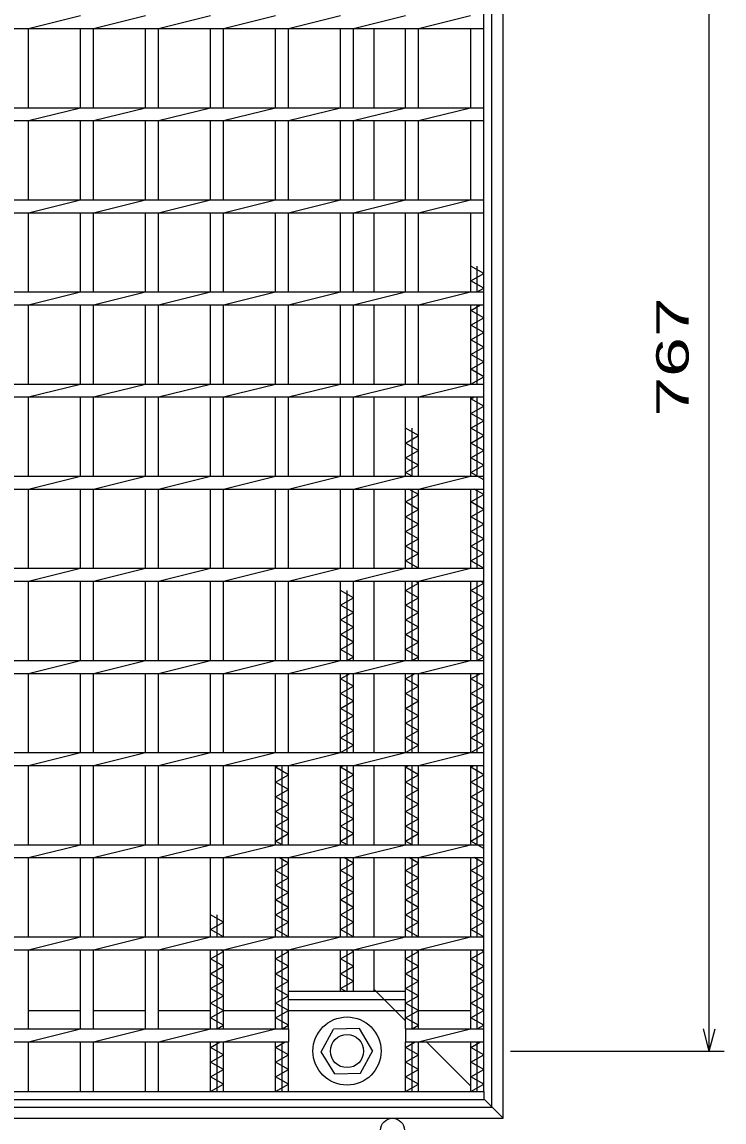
# Model space of a CAD drawing. Units: millimetres, scale not verified. Extents: x -1456 to 1385, y -1026 to 843.
# Drawn here: x -522 to -140, y -304 to 294 of the extents above; entities that cross this region are included whole.
import ezdxf
from ezdxf.enums import TextEntityAlignment as Align

# ---------------------------------------------------------------- set-up
doc = ezdxf.new("R2010")
doc.units = ezdxf.units.MM
doc.header["$LTSCALE"] = 8
doc.linetypes.add('DASHED', pattern=[7.5, 6, -1.5])
for name, color, linetype, lineweight in [('16', 3, 'Continuous', 25), ('19', 6, 'Continuous', 25), ('22', 4, 'Continuous', 25)]:
    doc.layers.add(name, color=color, linetype=linetype, lineweight=lineweight)
doc.styles.add('ベクトル', font='')
doc.styles.get('ベクトル').set_extended_font_data('ベクトル')

msp = doc.modelspace()

# ---------------------------------------------------------------- linework, layer by layer
at = {"layer": '16'}
for p, q in [((-271, -287), (-271, 524)), ((-518.2, 290), (-489.9, 297)), ((-482.9, 290), (-454.6, 297)), ((-447.6, 290), (-419.3, 297)), ((-412.3, 290), (-384, 297)), ((-377, 290), (-348.7, 297)), ((-341.7, 290), (-313.4, 297)), ((-306.4, 290), (-278.1, 297)), ((-271, 290), (-271, 297)), ((-1090, 290), (-271, 290)), ((-518.2, 247), (-518.2, 290)), ((-489.9, 247), (-489.9, 290)), ((-482.9, 247), (-482.9, 290)), ((-454.6, 247), (-454.6, 290)), ((-447.6, 247), (-447.6, 290)), ((-419.3, 247), (-419.3, 290)), ((-412.3, 247), (-412.3, 290)), ((-384, 247), (-384, 290)), ((-377, 247), (-377, 290)), ((-348.7, 247), (-348.7, 290)), ((-341.7, 247), (-341.7, 290)), ((-313.4, 247), (-313.4, 290)), ((-306.4, 247), (-306.4, 290)), ((-278, 247), (-278, 290)), ((-1090, 247), (-271, 247)), ((-518.2, 240), (-489.9, 247)), ((-482.9, 240), (-454.6, 247)), ((-447.6, 240), (-419.3, 247)), ((-412.3, 240), (-384, 247)), ((-377, 240), (-348.7, 247)), ((-341.7, 240), (-313.4, 247)), ((-306.4, 240), (-278.1, 247)), ((-271, 240), (-271, 247)), ((-1090, 240), (-271, 240)), ((-518.2, 197), (-518.2, 240)), ((-489.9, 197), (-489.9, 240)), ((-482.9, 197), (-482.9, 240)), ((-454.6, 197), (-454.6, 240)), ((-447.6, 197), (-447.6, 240)), ((-419.3, 197), (-419.3, 240)), ((-412.3, 197), (-412.3, 240)), ((-384, 197), (-384, 240)), ((-377, 197), (-377, 240)), ((-348.7, 197), (-348.7, 240)), ((-341.7, 197), (-341.7, 240)), ((-313.4, 197), (-313.4, 240)), ((-306.4, 197), (-306.4, 240)), ((-278, 197), (-278, 240)), ((-1090, 197), (-271, 197)), ((-518.2, 190), (-489.9, 197)), ((-482.9, 190), (-454.6, 197)), ((-447.6, 190), (-419.3, 197)), ((-412.3, 190), (-384, 197)), ((-377, 190), (-348.7, 197)), ((-341.7, 190), (-313.4, 197)), ((-306.4, 190), (-278.1, 197)), ((-271, 190), (-271, 197)), ((-1090, 190), (-271, 190)), ((-518.2, 147), (-518.2, 190)), ((-489.9, 147), (-489.9, 190)), ((-482.9, 147), (-482.9, 190)), ((-454.6, 147), (-454.6, 190)), ((-447.6, 147), (-447.6, 190)), ((-419.3, 147), (-419.3, 190)), ((-412.3, 147), (-412.3, 190)), ((-384, 147), (-384, 190)), ((-377, 147), (-377, 190)), ((-348.7, 147), (-348.7, 190)), ((-341.7, 147), (-341.7, 190)), ((-313.4, 147), (-313.4, 190)), ((-306.4, 147), (-306.4, 190)), ((-278, 147), (-278, 190)), ((-271, 157), (-278, 161)), ((-278, 153), (-271, 157)), ((-274.5, 147), (-274.5, 161)), ((-271, 149), (-278, 153)), ((-1090, 147), (-271, 147)), ((-518.2, 140), (-489.9, 147)), ((-482.9, 140), (-454.6, 147)), ((-447.6, 140), (-419.3, 147)), ((-412.3, 140), (-384, 147)), ((-377, 140), (-348.7, 147)), ((-341.7, 140), (-313.4, 147)), ((-306.4, 140), (-278.1, 147)), ((-274.5, 147), (-271, 149)), ((-271, 140), (-271, 147)), ((-1090, 140), (-271, 140)), ((-518.2, 97), (-518.2, 140)), ((-489.9, 97), (-489.9, 140)), ((-482.9, 97), (-482.9, 140)), ((-454.6, 97), (-454.6, 140)), ((-447.6, 97), (-447.6, 140)), ((-419.3, 97), (-419.3, 140)), ((-412.3, 97), (-412.3, 140)), ((-384, 97), (-384, 140)), ((-377, 97), (-377, 140)), ((-348.7, 97), (-348.7, 140)), ((-341.7, 97), (-341.7, 140)), ((-313.4, 97), (-313.4, 140)), ((-306.4, 97), (-306.4, 140)), ((-278, 97), (-278, 140)), ((-278, 137), (-272.75, 140)), ((-274.5, 97), (-274.5, 140)), ((-271, 133), (-278, 137)), ((-278, 129), (-271, 133)), ((-271, 125), (-278, 129)), ((-278, 121), (-271, 125)), ((-271, 117), (-278, 121)), ((-278, 113), (-271, 117)), ((-271, 109), (-278, 113)), ((-278, 105), (-271, 109)), ((-271, 101), (-278, 105)), ((-1090, 97), (-271, 97)), ((-518.2, 90), (-489.9, 97)), ((-482.9, 90), (-454.6, 97)), ((-447.6, 90), (-419.3, 97)), ((-412.3, 90), (-384, 97)), ((-377, 90), (-348.7, 97)), ((-341.7, 90), (-313.4, 97)), ((-306.4, 90), (-278.1, 97)), ((-278, 97), (-271, 101)), ((-271, 90), (-271, 97)), ((-1090, 90), (-271, 90)), ((-518.2, 47), (-518.2, 90)), ((-489.9, 47), (-489.9, 90)), ((-482.9, 47), (-482.9, 90)), ((-454.6, 47), (-454.6, 90)), ((-447.6, 47), (-447.6, 90)), ((-419.3, 47), (-419.3, 90)), ((-412.3, 47), (-412.3, 90)), ((-384, 47), (-384, 90)), ((-377, 47), (-377, 90)), ((-348.7, 47), (-348.7, 90)), ((-341.7, 47), (-341.7, 90)), ((-313.4, 47), (-313.4, 90)), ((-306.4, 47), (-306.4, 90)), ((-278, 47), (-278, 90)), ((-278, 89), (-276.25, 90)), ((-274.5, 47), (-274.5, 90)), ((-271, 85), (-278, 89)), ((-278, 81), (-271, 85)), ((-271, 77), (-278, 81)), ((-306.4, 69), (-313.4, 73)), ((-309.9, 47), (-309.9, 73)), ((-278, 73), (-271, 77)), ((-271, 69), (-278, 73)), ((-313.4, 65), (-306.4, 69)), ((-278, 65), (-271, 69)), ((-306.4, 61), (-313.4, 65)), ((-313.4, 57), (-306.4, 61)), ((-271, 61), (-278, 65)), ((-278, 57), (-271, 61)), ((-306.4, 53), (-313.4, 57)), ((-271, 53), (-278, 57)), ((-313.4, 49), (-306.4, 53)), ((-309.9, 47), (-313.4, 49)), ((-278, 49), (-271, 53)), ((-271, 45), (-278, 49)), ((-1090, 47), (-271, 47)), ((-518.2, 40), (-489.9, 47)), ((-482.9, 40), (-454.6, 47)), ((-447.6, 40), (-419.3, 47)), ((-412.3, 40), (-384, 47)), ((-377, 40), (-348.7, 47)), ((-341.7, 40), (-313.4, 47)), ((-306.4, 40), (-278.1, 47)), ((-271, 40), (-271, 47)), ((-1090, 40), (-271, 40)), ((-518.2, -3), (-518.2, 40)), ((-489.9, -3), (-489.9, 40)), ((-482.9, -3), (-482.9, 40)), ((-454.6, -3), (-454.6, 40)), ((-447.6, -3), (-447.6, 40)), ((-419.3, -3), (-419.3, 40)), ((-412.3, -3), (-412.3, 40)), ((-384, -3), (-384, 40)), ((-377, -3), (-377, 40)), ((-348.7, -3), (-348.7, 40)), ((-341.7, -3), (-341.7, 40)), ((-313.4, -3), (-313.4, 40)), ((-313.4, 33), (-306.4, 37)), ((-306.4, 37), (-311.65, 40)), ((-309.9, -3), (-309.9, 40)), ((-306.4, -3), (-306.4, 40)), ((-278, -3), (-278, 40)), ((-278, 33), (-271, 37)), ((-271, 37), (-276.25, 40)), ((-274.5, -3), (-274.5, 40)), ((-306.4, 29), (-313.4, 33)), ((-271, 29), (-278, 33)), ((-313.4, 25), (-306.4, 29)), ((-306.4, 21), (-313.4, 25)), ((-278, 25), (-271, 29)), ((-271, 21), (-278, 25)), ((-313.4, 17), (-306.4, 21)), ((-278, 17), (-271, 21)), ((-306.4, 13), (-313.4, 17)), ((-313.4, 9), (-306.4, 13)), ((-271, 13), (-278, 17)), ((-278, 9), (-271, 13)), ((-306.4, 5), (-313.4, 9)), ((-271, 5), (-278, 9)), ((-313.4, 1), (-306.4, 5)), ((-306.4, -3), (-313.4, 1)), ((-278, 1), (-271, 5)), ((-271, -3), (-278, 1)), ((-1090, -3), (-271, -3)), ((-518.2, -10), (-489.9, -3)), ((-482.9, -10), (-454.6, -3)), ((-447.6, -10), (-419.3, -3)), ((-412.3, -10), (-384, -3)), ((-377, -10), (-348.7, -3)), ((-341.7, -10), (-313.4, -3)), ((-306.4, -10), (-278.1, -3)), ((-271, -10), (-271, -3)), ((-1090, -10), (-271, -10)), ((-518.2, -53), (-518.2, -10)), ((-489.9, -53), (-489.9, -10)), ((-482.9, -53), (-482.9, -10)), ((-454.6, -53), (-454.6, -10)), ((-447.6, -53), (-447.6, -10)), ((-419.3, -53), (-419.3, -10)), ((-412.3, -53), (-412.3, -10)), ((-384, -53), (-384, -10)), ((-377, -53), (-377, -10)), ((-348.7, -53), (-348.7, -10)), ((-341.7, -53), (-341.7, -10)), ((-313.4, -53), (-313.4, -10)), ((-313.4, -15), (-306.4, -11)), ((-309.9, -53), (-309.9, -10)), ((-306.4, -11), (-308.15, -10)), ((-306.4, -53), (-306.4, -10)), ((-278, -53), (-278, -10)), ((-278, -15), (-271, -11)), ((-274.5, -53), (-274.5, -10)), ((-271, -11), (-272.75, -10)), ((-341.7, -19), (-348.7, -15)), ((-345.2, -53), (-345.2, -15)), ((-306.4, -19), (-313.4, -15)), ((-271, -19), (-278, -15)), ((-348.7, -23), (-341.7, -19)), ((-341.7, -27), (-348.7, -23)), ((-313.4, -23), (-306.4, -19)), ((-306.4, -27), (-313.4, -23)), ((-278, -23), (-271, -19)), ((-271, -27), (-278, -23)), ((-348.7, -31), (-341.7, -27)), ((-313.4, -31), (-306.4, -27)), ((-278, -31), (-271, -27)), ((-341.7, -35), (-348.7, -31)), ((-348.7, -39), (-341.7, -35)), ((-306.4, -35), (-313.4, -31)), ((-313.4, -39), (-306.4, -35)), ((-271, -35), (-278, -31)), ((-278, -39), (-271, -35)), ((-341.7, -43), (-348.7, -39)), ((-306.4, -43), (-313.4, -39)), ((-271, -43), (-278, -39)), ((-348.7, -47), (-341.7, -43)), ((-341.7, -51), (-348.7, -47)), ((-313.4, -47), (-306.4, -43)), ((-306.4, -51), (-313.4, -47)), ((-278, -47), (-271, -43)), ((-271, -51), (-278, -47)), ((-1090, -53), (-271, -53)), ((-518.2, -60), (-489.9, -53)), ((-482.9, -60), (-454.6, -53)), ((-447.6, -60), (-419.3, -53)), ((-412.3, -60), (-384, -53)), ((-377, -60), (-348.7, -53)), ((-345.2, -53), (-341.7, -51)), ((-341.7, -60), (-313.4, -53)), ((-309.9, -53), (-306.4, -51)), ((-306.4, -60), (-278.1, -53)), ((-274.5, -53), (-271, -51)), ((-271, -60), (-271, -53)), ((-1090, -60), (-271, -60)), ((-518.2, -103), (-518.2, -60)), ((-489.9, -103), (-489.9, -60)), ((-482.9, -103), (-482.9, -60)), ((-454.6, -103), (-454.6, -60)), ((-447.6, -103), (-447.6, -60)), ((-419.3, -103), (-419.3, -60)), ((-412.3, -103), (-412.3, -60)), ((-384, -103), (-384, -60)), ((-377, -103), (-377, -60)), ((-348.7, -103), (-348.7, -60)), ((-348.7, -63), (-343.45, -60)), ((-341.7, -67), (-348.7, -63)), ((-345.2, -103), (-345.2, -60)), ((-341.7, -103), (-341.7, -60)), ((-313.4, -103), (-313.4, -60)), ((-313.4, -63), (-308.15, -60)), ((-306.4, -67), (-313.4, -63)), ((-309.9, -103), (-309.9, -60)), ((-306.4, -103), (-306.4, -60)), ((-278, -103), (-278, -60)), ((-278, -63), (-272.75, -60)), ((-271, -67), (-278, -63)), ((-274.5, -103), (-274.5, -60)), ((-348.7, -71), (-341.7, -67)), ((-341.7, -75), (-348.7, -71)), ((-313.4, -71), (-306.4, -67)), ((-306.4, -75), (-313.4, -71)), ((-278, -71), (-271, -67)), ((-271, -75), (-278, -71)), ((-348.7, -79), (-341.7, -75)), ((-313.4, -79), (-306.4, -75)), ((-278, -79), (-271, -75)), ((-341.7, -83), (-348.7, -79)), ((-348.7, -87), (-341.7, -83)), ((-306.4, -83), (-313.4, -79)), ((-313.4, -87), (-306.4, -83)), ((-271, -83), (-278, -79)), ((-278, -87), (-271, -83)), ((-341.7, -91), (-348.7, -87)), ((-306.4, -91), (-313.4, -87)), ((-271, -91), (-278, -87)), ((-348.7, -95), (-341.7, -91)), ((-341.7, -99), (-348.7, -95)), ((-313.4, -95), (-306.4, -91)), ((-306.4, -99), (-313.4, -95)), ((-278, -95), (-271, -91)), ((-271, -99), (-278, -95)), ((-348.7, -103), (-341.7, -99)), ((-313.4, -103), (-306.4, -99)), ((-278, -103), (-271, -99)), ((-1090, -103), (-271, -103)), ((-518.2, -110), (-489.9, -103)), ((-482.9, -110), (-454.6, -103)), ((-447.6, -110), (-419.3, -103)), ((-412.3, -110), (-384, -103)), ((-377, -110), (-348.7, -103)), ((-341.7, -110), (-313.4, -103)), ((-306.4, -110), (-278.1, -103)), ((-271, -110), (-271, -103)), ((-1090, -110), (-271, -110)), ((-518.2, -153), (-518.2, -110)), ((-489.9, -153), (-489.9, -110)), ((-482.9, -153), (-482.9, -110)), ((-454.6, -153), (-454.6, -110)), ((-447.6, -153), (-447.6, -110)), ((-419.3, -153), (-419.3, -110)), ((-412.3, -153), (-412.3, -110)), ((-384, -153), (-384, -110)), ((-384, -111), (-382.25, -110)), ((-377, -115), (-384, -111)), ((-380.5, -153), (-380.5, -110)), ((-377, -153), (-377, -110)), ((-348.7, -153), (-348.7, -110)), ((-348.7, -111), (-346.95, -110)), ((-341.7, -115), (-348.7, -111)), ((-345.2, -153), (-345.2, -110)), ((-341.7, -153), (-341.7, -110)), ((-313.4, -153), (-313.4, -110)), ((-313.4, -111), (-311.65, -110)), ((-306.4, -115), (-313.4, -111)), ((-309.9, -153), (-309.9, -110)), ((-306.4, -153), (-306.4, -110)), ((-278, -153), (-278, -110)), ((-278, -111), (-276.25, -110)), ((-271, -115), (-278, -111)), ((-274.5, -153), (-274.5, -110)), ((-384, -119), (-377, -115)), ((-377, -123), (-384, -119)), ((-348.7, -119), (-341.7, -115)), ((-341.7, -123), (-348.7, -119)), ((-313.4, -119), (-306.4, -115)), ((-306.4, -123), (-313.4, -119)), ((-278, -119), (-271, -115)), ((-271, -123), (-278, -119)), ((-384, -127), (-377, -123)), ((-348.7, -127), (-341.7, -123)), ((-313.4, -127), (-306.4, -123)), ((-278, -127), (-271, -123)), ((-377, -131), (-384, -127)), ((-384, -135), (-377, -131)), ((-341.7, -131), (-348.7, -127)), ((-348.7, -135), (-341.7, -131)), ((-306.4, -131), (-313.4, -127)), ((-313.4, -135), (-306.4, -131)), ((-271, -131), (-278, -127)), ((-278, -135), (-271, -131)), ((-377, -139), (-384, -135)), ((-341.7, -139), (-348.7, -135)), ((-306.4, -139), (-313.4, -135)), ((-271, -139), (-278, -135)), ((-384, -143), (-377, -139)), ((-377, -147), (-384, -143)), ((-348.7, -143), (-341.7, -139)), ((-341.7, -147), (-348.7, -143)), ((-313.4, -143), (-306.4, -139)), ((-306.4, -147), (-313.4, -143)), ((-278, -143), (-271, -139)), ((-271, -147), (-278, -143)), ((-384, -151), (-377, -147)), ((-348.7, -151), (-341.7, -147)), ((-313.4, -151), (-306.4, -147)), ((-278, -151), (-271, -147)), ((-1090, -153), (-271, -153)), ((-518.2, -160), (-489.9, -153)), ((-482.9, -160), (-454.6, -153)), ((-447.6, -160), (-419.3, -153)), ((-412.3, -160), (-384, -153)), ((-380.5, -153), (-384, -151)), ((-377, -160), (-348.7, -153)), ((-345.2, -153), (-348.7, -151)), ((-341.7, -160), (-313.4, -153)), ((-309.9, -153), (-313.4, -151)), ((-306.4, -160), (-278.1, -153)), ((-271, -155), (-278, -151)), ((-271, -160), (-271, -153)), ((-1090, -160), (-271, -160)), ((-518.2, -203), (-518.2, -160)), ((-489.9, -203), (-489.9, -160)), ((-482.9, -203), (-482.9, -160)), ((-454.6, -203), (-454.6, -160)), ((-447.6, -203), (-447.6, -160)), ((-419.3, -203), (-419.3, -160)), ((-412.3, -203), (-412.3, -160)), ((-384, -203), (-384, -160)), ((-377, -163), (-382.25, -160)), ((-380.5, -203), (-380.5, -160)), ((-377, -203), (-377, -160)), ((-348.7, -203), (-348.7, -160)), ((-341.7, -163), (-346.95, -160)), ((-345.2, -203), (-345.2, -160)), ((-341.7, -203), (-341.7, -160)), ((-313.4, -203), (-313.4, -160)), ((-306.4, -163), (-311.65, -160)), ((-309.9, -203), (-309.9, -160)), ((-306.4, -203), (-306.4, -160)), ((-278, -203), (-278, -160)), ((-271, -163), (-276.25, -160)), ((-274.5, -203), (-274.5, -160)), ((-384, -167), (-377, -163)), ((-377, -171), (-384, -167)), ((-348.7, -167), (-341.7, -163)), ((-341.7, -171), (-348.7, -167)), ((-313.4, -167), (-306.4, -163)), ((-306.4, -171), (-313.4, -167)), ((-278, -167), (-271, -163)), ((-271, -171), (-278, -167)), ((-384, -175), (-377, -171)), ((-348.7, -175), (-341.7, -171)), ((-313.4, -175), (-306.4, -171)), ((-278, -175), (-271, -171)), ((-377, -179), (-384, -175)), ((-384, -183), (-377, -179)), ((-341.7, -179), (-348.7, -175)), ((-348.7, -183), (-341.7, -179)), ((-306.4, -179), (-313.4, -175)), ((-313.4, -183), (-306.4, -179)), ((-271, -179), (-278, -175)), ((-278, -183), (-271, -179)), ((-377, -187), (-384, -183)), ((-341.7, -187), (-348.7, -183)), ((-306.4, -187), (-313.4, -183)), ((-271, -187), (-278, -183)), ((-412.3, -195), (-419.3, -191)), ((-415.8, -203), (-415.8, -191)), ((-384, -191), (-377, -187)), ((-377, -195), (-384, -191)), ((-348.7, -191), (-341.7, -187)), ((-341.7, -195), (-348.7, -191)), ((-313.4, -191), (-306.4, -187)), ((-306.4, -195), (-313.4, -191)), ((-278, -191), (-271, -187)), ((-271, -195), (-278, -191)), ((-419.3, -199), (-412.3, -195)), ((-384, -199), (-377, -195)), ((-348.7, -199), (-341.7, -195)), ((-313.4, -199), (-306.4, -195)), ((-278, -199), (-271, -195)), ((-412.3, -203), (-419.3, -199)), ((-377, -203), (-384, -199)), ((-341.7, -203), (-348.7, -199)), ((-306.4, -203), (-313.4, -199)), ((-271, -203), (-278, -199)), ((-1090, -203), (-271, -203)), ((-518.2, -210), (-489.9, -203)), ((-482.9, -210), (-454.6, -203)), ((-447.6, -210), (-419.3, -203)), ((-412.3, -210), (-384, -203)), ((-377, -210), (-348.7, -203)), ((-341.7, -210), (-313.4, -203)), ((-306.4, -210), (-278.1, -203)), ((-271, -210), (-271, -203)), ((-1090, -210), (-271, -210)), ((-518.2, -253), (-518.2, -210)), ((-489.9, -253), (-489.9, -210)), ((-482.9, -253), (-482.9, -210)), ((-454.6, -253), (-454.6, -210)), ((-447.6, -253), (-447.6, -210)), ((-419.3, -253), (-419.3, -210)), ((-419.3, -215), (-412.3, -211)), ((-415.8, -253), (-415.8, -210)), ((-412.3, -211), (-414.05, -210)), ((-412.3, -253), (-412.3, -210)), ((-384, -253), (-384, -210)), ((-384, -215), (-377, -211)), ((-380.5, -253), (-380.5, -210)), ((-377, -211), (-378.75, -210)), ((-377, -253), (-377, -210)), ((-348.7, -232.5), (-348.7, -210)), ((-348.7, -215), (-341.7, -211)), ((-345.2, -232.5), (-345.2, -210)), ((-341.7, -211), (-343.45, -210)), ((-341.7, -232.5), (-341.7, -210)), ((-313.4, -253), (-313.4, -210)), ((-313.4, -215), (-306.4, -211)), ((-309.9, -253), (-309.9, -210)), ((-306.4, -211), (-308.15, -210)), ((-306.4, -253), (-306.4, -210)), ((-278, -253), (-278, -210)), ((-278, -215), (-271, -211)), ((-274.5, -253), (-274.5, -210)), ((-271, -211), (-272.75, -210)), ((-412.3, -219), (-419.3, -215)), ((-419.3, -223), (-412.3, -219)), ((-377, -219), (-384, -215)), ((-384, -223), (-377, -219)), ((-341.7, -219), (-348.7, -215)), ((-348.7, -223), (-341.7, -219)), ((-306.4, -219), (-313.4, -215)), ((-313.4, -223), (-306.4, -219)), ((-271, -219), (-278, -215)), ((-278, -223), (-271, -219)), ((-412.3, -227), (-419.3, -223)), ((-377, -227), (-384, -223)), ((-341.7, -227), (-348.7, -223)), ((-306.4, -227), (-313.4, -223)), ((-271, -227), (-278, -223)), ((-419.3, -231), (-412.3, -227)), ((-412.3, -235), (-419.3, -231)), ((-384, -231), (-377, -227)), ((-377, -235), (-384, -231)), ((-377, -232.5), (-313.4, -232.5)), ((-377, -237), (-377, -232.5)), ((-348.7, -231), (-341.7, -227)), ((-346.075, -232.5), (-348.7, -231)), ((-313.4, -231), (-306.4, -227)), ((-306.4, -235), (-313.4, -231)), ((-313.4, -237), (-313.4, -232.5)), ((-278, -231), (-271, -227)), ((-271, -235), (-278, -231)), ((-419.3, -239), (-412.3, -235)), ((-384, -239), (-377, -235)), ((-377, -237), (-313.4, -237)), ((-313.4, -239), (-306.4, -235)), ((-278, -239), (-271, -235)), ((-518.2, -243), (-489.9, -243)), ((-482.9, -243), (-454.6, -243)), ((-447.6, -243), (-419.3, -243)), ((-412.3, -243), (-419.3, -239)), ((-419.3, -247), (-412.3, -243)), ((-412.3, -243), (-384, -243)), ((-377, -243), (-384, -239)), ((-384, -247), (-377, -243)), ((-377, -243), (-313.4, -243)), ((-306.4, -243), (-313.4, -239)), ((-313.4, -247), (-306.4, -243)), ((-306.4, -243), (-278, -243)), ((-271, -243), (-278, -239)), ((-278, -247), (-271, -243)), ((-412.3, -251), (-419.3, -247)), ((-377, -251), (-384, -247)), ((-306.4, -251), (-313.4, -247)), ((-271, -251), (-278, -247)), ((-984.1, -253), (-377, -253)), ((-518.2, -260), (-489.9, -253)), ((-482.9, -260), (-454.6, -253)), ((-447.6, -260), (-419.3, -253)), ((-415.8, -253), (-412.3, -251)), ((-412.3, -260), (-384, -253)), ((-380.5, -253), (-377, -251)), ((-377, -253), (-377, -260)), ((-359.196, -265.342), (-352.494, -253.05)), ((-338.498, -252.708), (-352.494, -253.05)), ((-331.2, -265), (-338.498, -252.708)), ((-313.4, -253), (-271, -253)), ((-313.4, -253), (-313.4, -260)), ((-309.9, -253), (-306.4, -251)), ((-306.4, -260), (-278.1, -253)), ((-274.5, -253), (-271, -251)), ((-271, -260), (-271, -253)), ((-984.1, -260), (-377, -260)), ((-518.2, -287), (-518.2, -260)), ((-489.9, -287), (-489.9, -260)), ((-482.9, -287), (-482.9, -260)), ((-454.6, -287), (-454.6, -260)), ((-447.6, -287), (-447.6, -260)), ((-419.3, -287), (-419.3, -260)), ((-419.3, -263), (-414.05, -260)), ((-415.8, -287), (-415.8, -260)), ((-412.3, -287), (-412.3, -260)), ((-384, -287), (-384, -260)), ((-384, -263), (-378.75, -260)), ((-380.5, -287), (-380.5, -260)), ((-377, -287), (-377, -260)), ((-313.4, -260), (-271, -260)), ((-313.4, -287), (-313.4, -260)), ((-313.4, -263), (-308.15, -260)), ((-309.9, -287), (-309.9, -260)), ((-306.4, -287), (-306.4, -260)), ((-278, -287), (-278, -260)), ((-278, -263), (-272.75, -260)), ((-274.5, -287), (-274.5, -260)), ((-412.3, -267), (-419.3, -263)), ((-419.3, -271), (-412.3, -267)), ((-377, -267), (-384, -263)), ((-384, -271), (-377, -267)), ((-351.902, -277.292), (-359.196, -265.342)), ((-337.906, -276.95), (-331.204, -264.658)), ((-306.4, -267), (-313.4, -263)), ((-313.4, -271), (-306.4, -267)), ((-271, -267), (-278, -263)), ((-278, -271), (-271, -267)), ((-412.3, -275), (-419.3, -271)), ((-377, -275), (-384, -271)), ((-306.4, -275), (-313.4, -271)), ((-271, -275), (-278, -271)), ((-419.3, -279), (-412.3, -275)), ((-412.3, -283), (-419.3, -279)), ((-384, -279), (-377, -275)), ((-377, -283), (-384, -279)), ((-351.902, -277.292), (-337.906, -276.95)), ((-313.4, -279), (-306.4, -275)), ((-306.4, -283), (-313.4, -279)), ((-278, -279), (-271, -275)), ((-271, -283), (-278, -279)), ((-419.3, -287), (-412.3, -283)), ((-384, -287), (-377, -283)), ((-313.4, -287), (-306.4, -283)), ((-278, -287), (-271, -283)), ((-1090, -287), (-271, -287)), ((-271, -291.5), (-1090, -291.5)), ((-525.2, -287), (-518.2, -287)), ((-489.9, -287), (-482.9, -287)), ((-454.6, -287), (-447.6, -287)), ((-419.3, -287), (-412.3, -287)), ((-384, -287), (-377, -287)), ((-348.7, -287), (-341.7, -287)), ((-313.4, -287), (-306.4, -287)), ((-278, -287), (-271, -287)), ((-271, -287), (-271, -291.5))]:
    msp.add_line(p, q, dxfattribs=at)
for radius in [18.5, 9]:
    msp.add_circle((-345.2, -265), radius, dxfattribs=at)
at = {"layer": '19'}
for p, q in [((-260.5, -301.5), (-260.5, 538.5)), ((-266.5, -295.5), (-266.5, 532.5)), ((-330.5, 247), (-330.5, 290)), ((-330.5, 197), (-330.5, 240)), ((-330.5, 147), (-330.5, 190)), ((-330.5, 97), (-330.5, 140)), ((-330.5, 47), (-330.5, 90)), ((-330.5, -3), (-330.5, 40)), ((-330.5, -53), (-330.5, -10)), ((-330.5, -103), (-330.5, -60)), ((-330.5, -153), (-330.5, -110)), ((-330.5, -203), (-330.5, -160)), ((-330.5, -232.5), (-330.5, -210)), ((-1094.5, -295.5), (-266.5, -295.5)), ((-1100.5, -301.5), (-260.5, -301.5))]:
    msp.add_line(p, q, dxfattribs=at)
at = {"layer": '19', "linetype": 'DASHED'}
for p, q in [((-330.5, -231.5), (-330.5, -227)), ((-313.4, -248.6), (-330.5, -231.5)), ((-278, -284), (-302, -260)), ((-260.5, -301.5), (-271, -291))]:
    msp.add_line(p, q, dxfattribs=at)
at = {"layer": '19'}
msp.add_circle((-320.5, -308), 6.5, dxfattribs=at)
at = {"layer": '22'}
for p, q in [((-148.5, -265), (-148.5, 502)), ((-148.5, -265), (-151.7, -253)), ((-148.5, -265), (-145.3, -253)), ((-256.5, -265), (-140.5, -265))]:
    msp.add_line(p, q, dxfattribs=at)

# ---------------------------------------------------------------- texts
at = {"layer": '22', "color": 2, "style": 'ベクトル', "width": 1.65}
msp.add_text(' 767 ', height=17.6, rotation=90, dxfattribs=at).set_placement((-168.5, 68.5), align=Align.MIDDLE_LEFT)

doc.saveas('drawing.dxf')
